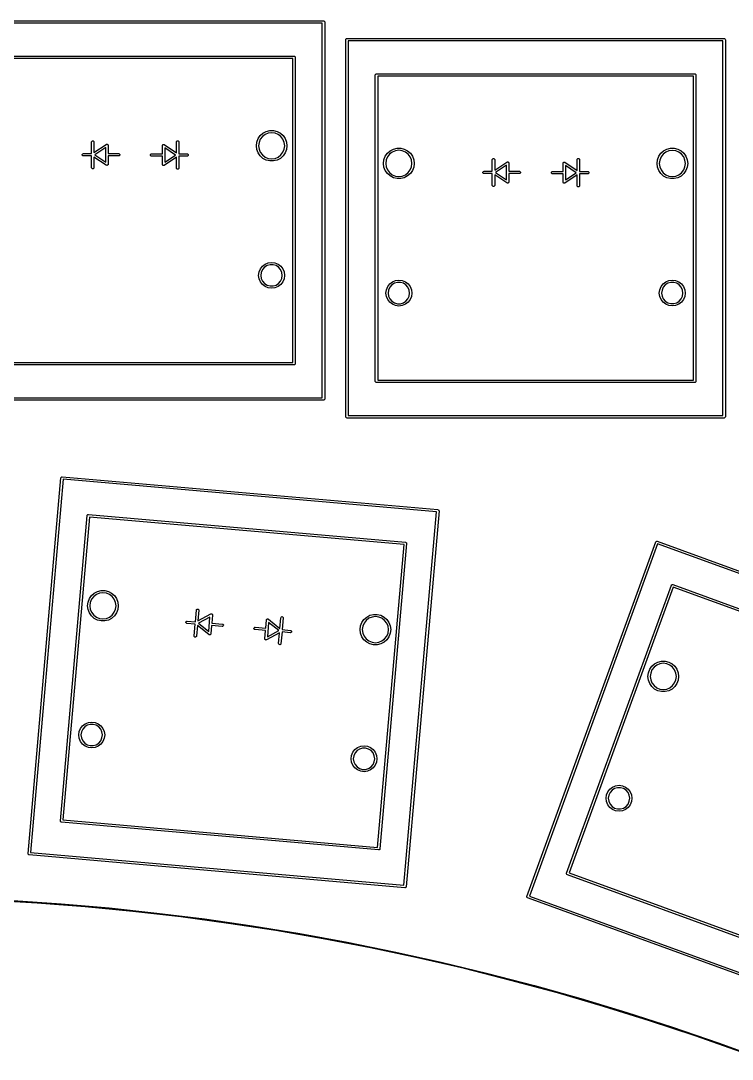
# Model space of a CAD drawing. Extents: x 66 to 221, y -158 to -58.
# Drawn here: x 143.44 to 173.63, y -138.46 to -94.41 of the extents above; entities that cross this region are included whole.
import ezdxf

# ---------------------------------------------------------------- set-up
doc = ezdxf.new("R2010")
doc.units = 0
doc.layers.add('BLACK', color=7, linetype='CONTINUOUS')

msp = doc.modelspace()

# ---------------------------------------------------------------- linework, layer by layer
at = {"layer": 'BLACK', "linetype": 'CONTINUOUS'}
for p, q in [((140.283072, -94.408865), (156.283072, -94.408865)), ((156.233072, -94.510639), (140.335805, -94.510639)), ((156.233072, -110.408865), (156.233072, -94.510639)), ((156.283072, -94.408865), (156.302206, -94.412671)), ((156.302206, -94.412671), (156.303741, -94.414206)), ((156.303741, -94.414206), (156.304939, -94.414445)), ((156.304939, -94.414445), (156.331999, -94.441505)), ((156.331999, -94.441505), (156.335805, -94.460639)), ((156.335805, -94.460639), (156.335805, -110.460639)), ((157.233072, -95.208865), (157.236878, -95.189731)), ((157.233072, -111.208865), (157.233072, -95.208865)), ((157.236878, -95.189731), (157.263938, -95.162671)), ((157.263938, -95.162671), (157.283072, -95.158865)), ((157.283072, -95.158865), (173.283072, -95.158865)), ((157.335805, -95.260639), (157.335805, -111.158865)), ((173.233072, -95.260639), (157.335805, -95.260639)), ((173.233072, -111.158865), (173.233072, -95.260639)), ((173.283072, -95.158865), (173.302206, -95.162671)), ((173.302206, -95.162671), (173.303741, -95.164206)), ((173.303741, -95.164206), (173.304939, -95.164445)), ((173.304939, -95.164445), (173.331999, -95.191505)), ((173.331999, -95.191505), (173.335805, -95.210639)), ((173.335805, -95.210639), (173.335805, -111.210639)), ((141.533072, -95.908865), (155.033072, -95.908865)), ((154.983072, -96.010639), (141.585805, -96.010639)), ((154.983072, -108.908865), (154.983072, -96.010639)), ((155.033072, -95.908865), (155.052206, -95.912671)), ((155.052206, -95.912671), (155.053741, -95.914206)), ((155.053741, -95.914206), (155.054939, -95.914445)), ((155.054939, -95.914445), (155.081999, -95.941505)), ((155.081999, -95.941505), (155.085805, -95.960639)), ((155.085805, -95.960639), (155.085805, -108.960639)), ((158.483072, -96.708865), (158.486878, -96.689731)), ((158.483072, -109.708865), (158.483072, -96.708865)), ((158.486878, -96.689731), (158.513938, -96.662671)), ((158.513938, -96.662671), (158.533072, -96.658865)), ((158.533072, -96.658865), (172.033072, -96.658865)), ((158.585805, -96.760639), (158.585805, -109.658865)), ((171.983072, -96.760639), (158.585805, -96.760639)), ((171.983072, -109.658865), (171.983072, -96.760639)), ((172.033072, -96.658865), (172.052206, -96.662671)), ((172.052206, -96.662671), (172.053741, -96.664206)), ((172.053741, -96.664206), (172.054939, -96.664445)), ((172.054939, -96.664445), (172.081999, -96.691505)), ((172.081999, -96.691505), (172.085805, -96.710639)), ((172.085805, -96.710639), (172.085805, -109.710639)), ((153.716563, -99.175699), (153.855312, -99.102878)), ((153.855312, -99.102878), (154.007456, -99.065378)), ((154.007456, -99.065378), (154.164154, -99.065378)), ((154.164154, -99.065378), (154.316298, -99.102878)), ((154.316298, -99.102878), (154.455047, -99.175699)), ((146.447893, -99.544974), (146.451699, -99.52584)), ((146.447893, -100.044974), (146.447893, -99.544974)), ((146.451699, -99.52584), (146.478759, -99.49878)), ((146.478759, -99.49878), (146.517027, -99.49878)), ((146.517027, -99.49878), (146.544087, -99.52584)), ((146.544087, -99.52584), (146.547893, -99.544974)), ((146.547893, -99.544974), (146.547893, -100.001547)), ((150.04806, -99.554329), (150.051866, -99.535195)), ((150.04806, -100.010902), (150.04806, -99.554329)), ((150.051866, -99.535195), (150.078926, -99.508135)), ((150.078926, -99.508135), (150.117194, -99.508135)), ((150.117194, -99.508135), (150.144254, -99.535195)), ((150.144254, -99.535195), (150.14806, -99.554329)), ((150.14806, -99.554329), (150.14806, -100.054329)), ((153.435805, -99.710639), (153.454693, -99.555084)), ((153.454693, -99.555084), (153.510259, -99.408569)), ((153.510259, -99.408569), (153.599273, -99.279609)), ((153.605381, -99.433266), (153.549962, -99.56706)), ((153.599273, -99.279609), (153.716563, -99.175699)), ((153.69354, -99.318374), (153.605381, -99.433266)), ((153.808432, -99.230215), (153.69354, -99.318374)), ((153.942226, -99.174796), (153.808432, -99.230215)), ((154.085805, -99.155893), (153.942226, -99.174796)), ((154.229384, -99.174796), (154.085805, -99.155893)), ((154.363178, -99.230215), (154.229384, -99.174796)), ((154.47807, -99.318374), (154.363178, -99.230215)), ((154.455047, -99.175699), (154.572337, -99.279609)), ((154.566229, -99.433266), (154.47807, -99.318374)), ((154.621648, -99.56706), (154.566229, -99.433266)), ((154.572337, -99.279609), (154.661351, -99.408569)), ((154.661351, -99.408569), (154.716917, -99.555084)), ((154.716917, -99.555084), (154.735805, -99.710639)), ((146.547893, -100.001547), (147.070158, -99.653372)), ((147.047893, -99.7884), (146.588032, -100.094974)), ((147.047893, -100.401547), (147.047893, -99.7884)), ((147.070158, -99.653372), (147.076987, -99.650551)), ((147.076987, -99.650551), (147.078759, -99.64878)), ((147.078759, -99.64878), (147.081276, -99.64878)), ((147.081276, -99.64878), (147.088189, -99.645925)), ((147.088189, -99.645925), (147.102464, -99.64878)), ((147.102464, -99.64878), (147.117027, -99.64878)), ((147.117027, -99.64878), (147.120667, -99.65242)), ((147.120667, -99.65242), (147.125715, -99.65343)), ((147.125715, -99.65343), (147.13379, -99.665543)), ((147.13379, -99.665543), (147.144087, -99.67584)), ((147.144087, -99.67584), (147.145546, -99.683177)), ((147.145546, -99.683177), (147.146942, -99.685271)), ((147.146942, -99.685271), (147.146451, -99.687725)), ((147.146451, -99.687725), (147.147893, -99.694974)), ((147.147893, -99.694974), (147.147893, -100.044974)), ((149.44806, -99.704329), (149.449501, -99.69708)), ((149.44806, -100.054329), (149.44806, -99.704329)), ((149.449011, -99.694626), (149.450406, -99.692532)), ((149.449501, -99.69708), (149.449011, -99.694626)), ((149.450406, -99.692532), (149.451866, -99.685195)), ((149.451866, -99.685195), (149.462162, -99.674898)), ((149.462162, -99.674898), (149.470238, -99.662785)), ((149.470238, -99.662785), (149.475285, -99.661775)), ((149.475285, -99.661775), (149.478926, -99.658135)), ((149.478926, -99.658135), (149.493488, -99.658135)), ((149.493488, -99.658135), (149.507763, -99.65528)), ((149.507763, -99.65528), (149.514677, -99.658135)), ((149.514677, -99.658135), (149.517194, -99.658135)), ((149.517194, -99.658135), (149.518964, -99.659905)), ((149.518964, -99.659905), (149.525795, -99.662726)), ((149.525795, -99.662726), (150.04806, -100.010902)), ((150.007921, -100.104329), (149.54806, -99.797755)), ((149.54806, -99.797755), (149.54806, -100.410902)), ((153.454693, -99.866194), (153.435805, -99.710639)), ((153.510259, -100.012709), (153.454693, -99.866194)), ((153.549962, -99.56706), (153.531059, -99.710639)), ((153.531059, -99.710639), (153.549962, -99.854218)), ((153.549962, -99.854218), (153.605381, -99.988012)), ((153.605381, -99.988012), (153.69354, -100.102904)), ((154.47807, -100.102904), (154.566229, -99.988012)), ((154.566229, -99.988012), (154.621648, -99.854218)), ((154.640551, -99.710639), (154.621648, -99.56706)), ((154.621648, -99.854218), (154.640551, -99.710639)), ((154.716917, -99.866194), (154.661351, -100.012709)), ((154.735805, -99.710639), (154.716917, -99.866194)), ((158.99654, -100.027835), (159.11383, -99.923925)), ((159.205699, -99.978441), (159.090807, -100.0666)), ((159.11383, -99.923925), (159.252579, -99.851104)), ((159.339493, -99.923022), (159.205699, -99.978441)), ((159.252579, -99.851104), (159.404723, -99.813604)), ((159.483072, -99.904119), (159.339493, -99.923022)), ((159.404723, -99.813604), (159.561421, -99.813604)), ((159.626651, -99.923022), (159.483072, -99.904119)), ((159.561421, -99.813604), (159.713565, -99.851104)), ((159.760445, -99.978441), (159.626651, -99.923022)), ((159.713565, -99.851104), (159.852314, -99.923925)), ((159.875337, -100.0666), (159.760445, -99.978441)), ((159.852314, -99.923925), (159.969604, -100.027835)), ((170.599273, -100.029609), (170.716563, -99.925699)), ((170.808432, -99.980215), (170.69354, -100.068374)), ((170.716563, -99.925699), (170.855312, -99.852878)), ((170.942226, -99.924796), (170.808432, -99.980215)), ((170.855312, -99.852878), (171.007456, -99.815378)), ((171.085805, -99.905893), (170.942226, -99.924796)), ((171.007456, -99.815378), (171.164154, -99.815378)), ((171.229384, -99.924796), (171.085805, -99.905893)), ((171.164154, -99.815378), (171.316298, -99.852878)), ((171.363178, -99.980215), (171.229384, -99.924796)), ((171.316298, -99.852878), (171.455047, -99.925699)), ((171.47807, -100.068374), (171.363178, -99.980215)), ((171.455047, -99.925699), (171.572337, -100.029609)), ((146.051699, -100.07584), (146.078759, -100.04878)), ((146.051699, -100.114108), (146.051699, -100.07584)), ((146.078759, -100.141168), (146.051699, -100.114108)), ((146.078759, -100.04878), (146.097893, -100.044974)), ((146.097893, -100.144974), (146.078759, -100.141168)), ((146.097893, -100.044974), (146.447893, -100.044974)), ((146.447893, -100.144974), (146.097893, -100.144974)), ((146.447893, -100.644974), (146.447893, -100.144974)), ((147.070158, -100.536576), (146.547893, -100.1884)), ((146.547893, -100.1884), (146.547893, -100.644974)), ((146.588032, -100.094974), (147.047893, -100.401547)), ((147.147893, -100.044974), (147.597893, -100.044974)), ((147.597893, -100.144974), (147.147893, -100.144974)), ((147.147893, -100.144974), (147.147893, -100.494974)), ((147.597893, -100.044974), (147.617027, -100.04878)), ((147.617027, -100.141168), (147.597893, -100.144974)), ((147.617027, -100.04878), (147.644087, -100.07584)), ((147.644087, -100.114108), (147.617027, -100.141168)), ((147.644087, -100.07584), (147.644087, -100.114108)), ((148.951866, -100.085195), (148.978926, -100.058135)), ((148.951866, -100.123463), (148.951866, -100.085195)), ((148.978926, -100.150523), (148.951866, -100.123463)), ((148.978926, -100.058135), (148.99806, -100.054329)), ((148.99806, -100.154329), (148.978926, -100.150523)), ((148.99806, -100.054329), (149.44806, -100.054329)), ((149.44806, -100.154329), (148.99806, -100.154329)), ((149.44806, -100.504329), (149.44806, -100.154329)), ((150.04806, -100.197755), (149.525795, -100.545932)), ((149.54806, -100.410902), (150.007921, -100.104329)), ((150.04806, -100.654329), (150.04806, -100.197755)), ((150.14806, -100.054329), (150.49806, -100.054329)), ((150.49806, -100.154329), (150.14806, -100.154329)), ((150.14806, -100.154329), (150.14806, -100.654329)), ((150.49806, -100.054329), (150.517194, -100.058135)), ((150.517194, -100.150523), (150.49806, -100.154329)), ((150.517194, -100.058135), (150.544254, -100.085195)), ((150.544254, -100.123463), (150.517194, -100.150523)), ((150.544254, -100.085195), (150.544254, -100.123463)), ((153.599273, -100.141669), (153.510259, -100.012709)), ((153.716563, -100.245579), (153.599273, -100.141669)), ((153.69354, -100.102904), (153.808432, -100.191063)), ((153.855312, -100.3184), (153.716563, -100.245579)), ((153.808432, -100.191063), (153.942226, -100.246482)), ((154.007456, -100.3559), (153.855312, -100.3184)), ((153.942226, -100.246482), (154.085805, -100.265385)), ((154.164154, -100.3559), (154.007456, -100.3559)), ((154.085805, -100.265385), (154.229384, -100.246482)), ((154.316298, -100.3184), (154.164154, -100.3559)), ((154.229384, -100.246482), (154.363178, -100.191063)), ((154.455047, -100.245579), (154.316298, -100.3184)), ((154.363178, -100.191063), (154.47807, -100.102904)), ((154.572337, -100.141669), (154.455047, -100.245579)), ((154.661351, -100.012709), (154.572337, -100.141669)), ((158.833072, -100.458865), (158.85196, -100.30331)), ((158.85196, -100.30331), (158.907526, -100.156795)), ((158.907526, -100.156795), (158.99654, -100.027835)), ((158.947229, -100.315286), (158.928326, -100.458865)), ((159.002648, -100.181492), (158.947229, -100.315286)), ((159.090807, -100.0666), (159.002648, -100.181492)), ((159.963496, -100.181492), (159.875337, -100.0666)), ((160.018915, -100.315286), (159.963496, -100.181492)), ((159.969604, -100.027835), (160.058618, -100.156795)), ((160.037818, -100.458865), (160.018915, -100.315286)), ((160.058618, -100.156795), (160.114184, -100.30331)), ((160.114184, -100.30331), (160.133072, -100.458865)), ((163.447893, -100.294974), (163.451699, -100.27584)), ((163.447893, -100.794974), (163.447893, -100.294974)), ((163.451699, -100.27584), (163.478759, -100.24878)), ((163.478759, -100.24878), (163.517027, -100.24878)), ((163.517027, -100.24878), (163.544087, -100.27584)), ((163.544087, -100.27584), (163.547893, -100.294974)), ((163.547893, -100.294974), (163.547893, -100.751547)), ((163.547893, -100.751547), (164.070158, -100.403372)), ((164.070158, -100.403372), (164.076987, -100.400551)), ((164.076987, -100.400551), (164.078759, -100.39878)), ((164.078759, -100.39878), (164.081276, -100.39878)), ((164.081276, -100.39878), (164.088189, -100.395925)), ((164.088189, -100.395925), (164.102464, -100.39878)), ((164.102464, -100.39878), (164.117027, -100.39878)), ((164.117027, -100.39878), (164.120667, -100.40242)), ((164.120667, -100.40242), (164.125715, -100.40343)), ((164.125715, -100.40343), (164.13379, -100.415543)), ((164.13379, -100.415543), (164.144087, -100.42584)), ((164.144087, -100.42584), (164.145546, -100.433177)), ((164.145546, -100.433177), (164.146942, -100.435271)), ((164.146942, -100.435271), (164.146451, -100.437725)), ((164.146451, -100.437725), (164.147893, -100.444974)), ((166.450406, -100.442532), (166.451866, -100.435195)), ((166.451866, -100.435195), (166.462162, -100.424898)), ((166.462162, -100.424898), (166.470238, -100.412785)), ((166.470238, -100.412785), (166.475285, -100.411775)), ((166.475285, -100.411775), (166.478926, -100.408135)), ((166.478926, -100.408135), (166.493488, -100.408135)), ((166.493488, -100.408135), (166.507763, -100.40528)), ((166.507763, -100.40528), (166.514677, -100.408135)), ((166.514677, -100.408135), (166.517194, -100.408135)), ((166.517194, -100.408135), (166.518964, -100.409905)), ((166.518964, -100.409905), (166.525795, -100.412726)), ((166.525795, -100.412726), (167.04806, -100.760902)), ((167.04806, -100.304329), (167.051866, -100.285195)), ((167.04806, -100.760902), (167.04806, -100.304329)), ((167.051866, -100.285195), (167.078926, -100.258135)), ((167.078926, -100.258135), (167.117194, -100.258135)), ((167.117194, -100.258135), (167.144254, -100.285195)), ((167.144254, -100.285195), (167.14806, -100.304329)), ((167.14806, -100.304329), (167.14806, -100.804329)), ((170.435805, -100.460639), (170.454693, -100.305084)), ((170.454693, -100.305084), (170.510259, -100.158569)), ((170.510259, -100.158569), (170.599273, -100.029609)), ((170.549962, -100.31706), (170.531059, -100.460639)), ((170.605381, -100.183266), (170.549962, -100.31706)), ((170.69354, -100.068374), (170.605381, -100.183266)), ((171.566229, -100.183266), (171.47807, -100.068374)), ((171.621648, -100.31706), (171.566229, -100.183266)), ((171.572337, -100.029609), (171.661351, -100.158569)), ((171.640551, -100.460639), (171.621648, -100.31706)), ((171.661351, -100.158569), (171.716917, -100.305084)), ((171.716917, -100.305084), (171.735805, -100.460639)), ((146.451699, -100.664108), (146.447893, -100.644974)), ((146.478759, -100.691168), (146.451699, -100.664108)), ((146.517027, -100.691168), (146.478759, -100.691168)), ((146.544087, -100.664108), (146.517027, -100.691168)), ((146.547893, -100.644974), (146.544087, -100.664108)), ((147.076987, -100.539396), (147.070158, -100.536576)), ((147.078759, -100.541168), (147.076987, -100.539396)), ((147.081276, -100.541168), (147.078759, -100.541168)), ((147.088189, -100.544023), (147.081276, -100.541168)), ((147.102464, -100.541168), (147.088189, -100.544023)), ((147.117027, -100.541168), (147.102464, -100.541168)), ((147.120667, -100.537527), (147.117027, -100.541168)), ((147.125715, -100.536518), (147.120667, -100.537527)), ((147.13379, -100.524404), (147.125715, -100.536518)), ((147.144087, -100.514108), (147.13379, -100.524404)), ((147.145546, -100.50677), (147.144087, -100.514108)), ((147.146942, -100.504677), (147.145546, -100.50677)), ((147.147893, -100.494974), (147.146451, -100.502222)), ((147.146451, -100.502222), (147.146942, -100.504677)), ((149.449501, -100.511577), (149.44806, -100.504329)), ((149.449011, -100.514032), (149.449501, -100.511577)), ((149.450406, -100.516125), (149.449011, -100.514032)), ((149.451866, -100.523463), (149.450406, -100.516125)), ((149.462162, -100.533759), (149.451866, -100.523463)), ((149.470238, -100.545873), (149.462162, -100.533759)), ((149.475285, -100.546882), (149.470238, -100.545873)), ((149.478926, -100.550523), (149.475285, -100.546882)), ((149.493488, -100.550523), (149.478926, -100.550523)), ((149.507763, -100.553378), (149.493488, -100.550523)), ((149.514677, -100.550523), (149.507763, -100.553378)), ((149.517194, -100.550523), (149.514677, -100.550523)), ((149.518964, -100.548752), (149.517194, -100.550523)), ((149.525795, -100.545932), (149.518964, -100.548752)), ((150.051866, -100.673463), (150.04806, -100.654329)), ((150.078926, -100.700523), (150.051866, -100.673463)), ((150.117194, -100.700523), (150.078926, -100.700523)), ((150.144254, -100.673463), (150.117194, -100.700523)), ((150.14806, -100.654329), (150.144254, -100.673463)), ((158.85196, -100.61442), (158.833072, -100.458865)), ((158.907526, -100.760935), (158.85196, -100.61442)), ((158.99654, -100.889895), (158.907526, -100.760935)), ((158.928326, -100.458865), (158.947229, -100.602444)), ((158.947229, -100.602444), (159.002648, -100.736238)), ((159.002648, -100.736238), (159.090807, -100.85113)), ((159.090807, -100.85113), (159.205699, -100.939289)), ((159.760445, -100.939289), (159.875337, -100.85113)), ((159.875337, -100.85113), (159.963496, -100.736238)), ((159.963496, -100.736238), (160.018915, -100.602444)), ((160.058618, -100.760935), (159.969604, -100.889895)), ((160.018915, -100.602444), (160.037818, -100.458865)), ((160.114184, -100.61442), (160.058618, -100.760935)), ((160.133072, -100.458865), (160.114184, -100.61442)), ((163.051699, -100.82584), (163.078759, -100.79878)), ((163.051699, -100.864108), (163.051699, -100.82584)), ((163.078759, -100.891168), (163.051699, -100.864108)), ((163.078759, -100.79878), (163.097893, -100.794974)), ((163.097893, -100.794974), (163.447893, -100.794974)), ((164.047893, -100.5384), (163.588032, -100.844974)), ((163.588032, -100.844974), (164.047893, -101.151547)), ((164.047893, -101.151547), (164.047893, -100.5384)), ((164.147893, -100.444974), (164.147893, -100.794974)), ((164.147893, -100.794974), (164.597893, -100.794974)), ((164.597893, -100.794974), (164.617027, -100.79878)), ((164.617027, -100.79878), (164.644087, -100.82584)), ((164.644087, -100.864108), (164.617027, -100.891168)), ((164.644087, -100.82584), (164.644087, -100.864108)), ((165.951866, -100.835195), (165.978926, -100.808135)), ((165.951866, -100.873463), (165.951866, -100.835195)), ((165.978926, -100.900523), (165.951866, -100.873463)), ((165.978926, -100.808135), (165.99806, -100.804329)), ((165.99806, -100.804329), (166.44806, -100.804329)), ((166.44806, -100.454329), (166.449501, -100.44708)), ((166.44806, -100.804329), (166.44806, -100.454329)), ((166.449011, -100.444626), (166.450406, -100.442532)), ((166.449501, -100.44708), (166.449011, -100.444626)), ((167.007921, -100.854329), (166.54806, -100.547755)), ((166.54806, -100.547755), (166.54806, -101.160902)), ((166.54806, -101.160902), (167.007921, -100.854329)), ((167.14806, -100.804329), (167.49806, -100.804329)), ((167.49806, -100.804329), (167.517194, -100.808135)), ((167.517194, -100.808135), (167.544254, -100.835195)), ((167.544254, -100.873463), (167.517194, -100.900523)), ((167.544254, -100.835195), (167.544254, -100.873463)), ((170.454693, -100.616194), (170.435805, -100.460639)), ((170.510259, -100.762709), (170.454693, -100.616194)), ((170.599273, -100.891669), (170.510259, -100.762709)), ((170.531059, -100.460639), (170.549962, -100.604218)), ((170.549962, -100.604218), (170.605381, -100.738012)), ((170.605381, -100.738012), (170.69354, -100.852904)), ((170.69354, -100.852904), (170.808432, -100.941063)), ((171.363178, -100.941063), (171.47807, -100.852904)), ((171.47807, -100.852904), (171.566229, -100.738012)), ((171.566229, -100.738012), (171.621648, -100.604218)), ((171.661351, -100.762709), (171.572337, -100.891669)), ((171.621648, -100.604218), (171.640551, -100.460639)), ((171.716917, -100.616194), (171.661351, -100.762709)), ((171.735805, -100.460639), (171.716917, -100.616194)), ((159.11383, -100.993805), (158.99654, -100.889895)), ((159.252579, -101.066626), (159.11383, -100.993805)), ((159.205699, -100.939289), (159.339493, -100.994708)), ((159.404723, -101.104126), (159.252579, -101.066626)), ((159.339493, -100.994708), (159.483072, -101.013611)), ((159.561421, -101.104126), (159.404723, -101.104126)), ((159.483072, -101.013611), (159.626651, -100.994708)), ((159.713565, -101.066626), (159.561421, -101.104126)), ((159.626651, -100.994708), (159.760445, -100.939289)), ((159.852314, -100.993805), (159.713565, -101.066626)), ((159.969604, -100.889895), (159.852314, -100.993805)), ((163.097893, -100.894974), (163.078759, -100.891168)), ((163.447893, -100.894974), (163.097893, -100.894974)), ((163.447893, -101.394974), (163.447893, -100.894974)), ((164.070158, -101.286576), (163.547893, -100.9384)), ((163.547893, -100.9384), (163.547893, -101.394974)), ((164.076987, -101.289396), (164.070158, -101.286576)), ((164.078759, -101.291168), (164.076987, -101.289396)), ((164.081276, -101.291168), (164.078759, -101.291168)), ((164.088189, -101.294023), (164.081276, -101.291168)), ((164.102464, -101.291168), (164.088189, -101.294023)), ((164.117027, -101.291168), (164.102464, -101.291168)), ((164.120667, -101.287527), (164.117027, -101.291168)), ((164.125715, -101.286518), (164.120667, -101.287527)), ((164.13379, -101.274404), (164.125715, -101.286518)), ((164.144087, -101.264108), (164.13379, -101.274404)), ((164.145546, -101.25677), (164.144087, -101.264108)), ((164.146942, -101.254677), (164.145546, -101.25677)), ((164.147893, -101.244974), (164.146451, -101.252222)), ((164.146451, -101.252222), (164.146942, -101.254677)), ((164.597893, -100.894974), (164.147893, -100.894974)), ((164.147893, -100.894974), (164.147893, -101.244974)), ((164.617027, -100.891168), (164.597893, -100.894974)), ((165.99806, -100.904329), (165.978926, -100.900523)), ((166.44806, -100.904329), (165.99806, -100.904329)), ((166.44806, -101.254329), (166.44806, -100.904329)), ((166.449501, -101.261577), (166.44806, -101.254329)), ((166.449011, -101.264032), (166.449501, -101.261577)), ((166.450406, -101.266125), (166.449011, -101.264032)), ((166.451866, -101.273463), (166.450406, -101.266125)), ((166.462162, -101.283759), (166.451866, -101.273463)), ((166.470238, -101.295873), (166.462162, -101.283759)), ((166.475285, -101.296882), (166.470238, -101.295873)), ((166.478926, -101.300523), (166.475285, -101.296882)), ((166.493488, -101.300523), (166.478926, -101.300523)), ((166.507763, -101.303378), (166.493488, -101.300523)), ((166.514677, -101.300523), (166.507763, -101.303378)), ((166.517194, -101.300523), (166.514677, -101.300523)), ((166.518964, -101.298752), (166.517194, -101.300523)), ((166.525795, -101.295932), (166.518964, -101.298752)), ((167.04806, -100.947755), (166.525795, -101.295932)), ((167.04806, -101.404329), (167.04806, -100.947755)), ((167.49806, -100.904329), (167.14806, -100.904329)), ((167.14806, -100.904329), (167.14806, -101.404329)), ((167.517194, -100.900523), (167.49806, -100.904329)), ((170.716563, -100.995579), (170.599273, -100.891669)), ((170.855312, -101.0684), (170.716563, -100.995579)), ((170.808432, -100.941063), (170.942226, -100.996482)), ((171.007456, -101.1059), (170.855312, -101.0684)), ((170.942226, -100.996482), (171.085805, -101.015385)), ((171.164154, -101.1059), (171.007456, -101.1059)), ((171.085805, -101.015385), (171.229384, -100.996482)), ((171.316298, -101.0684), (171.164154, -101.1059)), ((171.229384, -100.996482), (171.363178, -100.941063)), ((171.455047, -100.995579), (171.316298, -101.0684)), ((171.572337, -100.891669), (171.455047, -100.995579)), ((163.451699, -101.414108), (163.447893, -101.394974)), ((163.478759, -101.441168), (163.451699, -101.414108)), ((163.517027, -101.441168), (163.478759, -101.441168)), ((163.544087, -101.414108), (163.517027, -101.441168)), ((163.547893, -101.394974), (163.544087, -101.414108)), ((167.051866, -101.423463), (167.04806, -101.404329)), ((167.078926, -101.450523), (167.051866, -101.423463)), ((167.117194, -101.450523), (167.078926, -101.450523)), ((167.144254, -101.423463), (167.117194, -101.450523)), ((167.14806, -101.404329), (167.144254, -101.423463)), ((153.606758, -104.933865), (153.694163, -104.819956)), ((153.694163, -104.819956), (153.808072, -104.732551)), ((153.894213, -104.795322), (153.785355, -104.865281)), ((153.808072, -104.732551), (153.940722, -104.677606)), ((154.018372, -104.758865), (153.894213, -104.795322)), ((153.940722, -104.677606), (154.083072, -104.658865)), ((154.147772, -104.758865), (154.018372, -104.758865)), ((154.083072, -104.658865), (154.225422, -104.677606)), ((154.271931, -104.795322), (154.147772, -104.758865)), ((154.225422, -104.677606), (154.358072, -104.732551)), ((154.380789, -104.865281), (154.271931, -104.795322)), ((154.358072, -104.732551), (154.471981, -104.819956)), ((154.471981, -104.819956), (154.559386, -104.933865)), ((153.533072, -105.208865), (153.551813, -105.066515)), ((153.551813, -105.351215), (153.533072, -105.208865)), ((153.551813, -105.066515), (153.606758, -104.933865)), ((153.646861, -105.080782), (153.628445, -105.208865)), ((153.628445, -105.208865), (153.646861, -105.336948)), ((153.700615, -104.963075), (153.646861, -105.080782)), ((153.785355, -104.865281), (153.700615, -104.963075)), ((154.465529, -104.963075), (154.380789, -104.865281)), ((154.519283, -105.080782), (154.465529, -104.963075)), ((154.537699, -105.208865), (154.519283, -105.080782)), ((154.519283, -105.336948), (154.537699, -105.208865)), ((154.559386, -104.933865), (154.614331, -105.066515)), ((154.614331, -105.066515), (154.633072, -105.208865)), ((154.633072, -105.208865), (154.614331, -105.351215)), ((153.606758, -105.483865), (153.551813, -105.351215)), ((153.694163, -105.597774), (153.606758, -105.483865)), ((153.646861, -105.336948), (153.700615, -105.454655)), ((153.808072, -105.685179), (153.694163, -105.597774)), ((153.700615, -105.454655), (153.785355, -105.552449)), ((153.785355, -105.552449), (153.894213, -105.622408)), ((153.940722, -105.740124), (153.808072, -105.685179)), ((153.894213, -105.622408), (154.018372, -105.658865)), ((154.018372, -105.658865), (154.147772, -105.658865)), ((154.147772, -105.658865), (154.271931, -105.622408)), ((154.358072, -105.685179), (154.225422, -105.740124)), ((154.271931, -105.622408), (154.380789, -105.552449)), ((154.471981, -105.597774), (154.358072, -105.685179)), ((154.380789, -105.552449), (154.465529, -105.454655)), ((154.465529, -105.454655), (154.519283, -105.336948)), ((154.559386, -105.483865), (154.471981, -105.597774)), ((154.614331, -105.351215), (154.559386, -105.483865)), ((158.954546, -105.818289), (159.009491, -105.685639)), ((159.009491, -105.685639), (159.096896, -105.57173)), ((159.103348, -105.714849), (159.049594, -105.832556)), ((159.096896, -105.57173), (159.210805, -105.484325)), ((159.188088, -105.617055), (159.103348, -105.714849)), ((159.296946, -105.547096), (159.188088, -105.617055)), ((159.210805, -105.484325), (159.343455, -105.42938)), ((159.421105, -105.510639), (159.296946, -105.547096)), ((159.343455, -105.42938), (159.485805, -105.410639)), ((159.550505, -105.510639), (159.421105, -105.510639)), ((159.485805, -105.410639), (159.628155, -105.42938)), ((159.674664, -105.547096), (159.550505, -105.510639)), ((159.628155, -105.42938), (159.760805, -105.484325)), ((159.783522, -105.617055), (159.674664, -105.547096)), ((159.760805, -105.484325), (159.874714, -105.57173)), ((159.868262, -105.714849), (159.783522, -105.617055)), ((159.922016, -105.832556), (159.868262, -105.714849)), ((159.874714, -105.57173), (159.962119, -105.685639)), ((159.962119, -105.685639), (160.017064, -105.818289)), ((170.551813, -105.816515), (170.606758, -105.683865)), ((170.606758, -105.683865), (170.694163, -105.569956)), ((170.700615, -105.713075), (170.646861, -105.830782)), ((170.694163, -105.569956), (170.808072, -105.482551)), ((170.785355, -105.615281), (170.700615, -105.713075)), ((170.894213, -105.545322), (170.785355, -105.615281)), ((170.808072, -105.482551), (170.940722, -105.427606)), ((171.018372, -105.508865), (170.894213, -105.545322)), ((170.940722, -105.427606), (171.083072, -105.408865)), ((171.147772, -105.508865), (171.018372, -105.508865)), ((171.083072, -105.408865), (171.225422, -105.427606)), ((171.271931, -105.545322), (171.147772, -105.508865)), ((171.225422, -105.427606), (171.358072, -105.482551)), ((171.380789, -105.615281), (171.271931, -105.545322)), ((171.358072, -105.482551), (171.471981, -105.569956)), ((171.465529, -105.713075), (171.380789, -105.615281)), ((171.519283, -105.830782), (171.465529, -105.713075)), ((171.471981, -105.569956), (171.559386, -105.683865)), ((171.559386, -105.683865), (171.614331, -105.816515)), ((154.083072, -105.758865), (153.940722, -105.740124)), ((154.225422, -105.740124), (154.083072, -105.758865)), ((158.935805, -105.960639), (158.954546, -105.818289)), ((158.954546, -106.102989), (158.935805, -105.960639)), ((159.009491, -106.235639), (158.954546, -106.102989)), ((159.049594, -105.832556), (159.031178, -105.960639)), ((159.031178, -105.960639), (159.049594, -106.088722)), ((159.049594, -106.088722), (159.103348, -106.206429)), ((159.868262, -106.206429), (159.922016, -106.088722)), ((159.940432, -105.960639), (159.922016, -105.832556)), ((159.922016, -106.088722), (159.940432, -105.960639)), ((160.017064, -106.102989), (159.962119, -106.235639)), ((160.017064, -105.818289), (160.035805, -105.960639)), ((160.035805, -105.960639), (160.017064, -106.102989)), ((170.533072, -105.958865), (170.551813, -105.816515)), ((170.551813, -106.101215), (170.533072, -105.958865)), ((170.606758, -106.233865), (170.551813, -106.101215)), ((170.646861, -105.830782), (170.628445, -105.958865)), ((170.628445, -105.958865), (170.646861, -106.086948)), ((170.646861, -106.086948), (170.700615, -106.204655)), ((171.465529, -106.204655), (171.519283, -106.086948)), ((171.537699, -105.958865), (171.519283, -105.830782)), ((171.519283, -106.086948), (171.537699, -105.958865)), ((171.614331, -106.101215), (171.559386, -106.233865)), ((171.614331, -105.816515), (171.633072, -105.958865)), ((171.633072, -105.958865), (171.614331, -106.101215)), ((159.096896, -106.349548), (159.009491, -106.235639)), ((159.210805, -106.436953), (159.096896, -106.349548)), ((159.103348, -106.206429), (159.188088, -106.304223)), ((159.188088, -106.304223), (159.296946, -106.374182)), ((159.343455, -106.491898), (159.210805, -106.436953)), ((159.296946, -106.374182), (159.421105, -106.410639)), ((159.485805, -106.510639), (159.343455, -106.491898)), ((159.421105, -106.410639), (159.550505, -106.410639)), ((159.628155, -106.491898), (159.485805, -106.510639)), ((159.550505, -106.410639), (159.674664, -106.374182)), ((159.760805, -106.436953), (159.628155, -106.491898)), ((159.674664, -106.374182), (159.783522, -106.304223)), ((159.874714, -106.349548), (159.760805, -106.436953)), ((159.783522, -106.304223), (159.868262, -106.206429)), ((159.962119, -106.235639), (159.874714, -106.349548)), ((170.694163, -106.347774), (170.606758, -106.233865)), ((170.808072, -106.435179), (170.694163, -106.347774)), ((170.700615, -106.204655), (170.785355, -106.302449)), ((170.785355, -106.302449), (170.894213, -106.372408)), ((170.940722, -106.490124), (170.808072, -106.435179)), ((170.894213, -106.372408), (171.018372, -106.408865)), ((171.083072, -106.508865), (170.940722, -106.490124)), ((171.018372, -106.408865), (171.147772, -106.408865)), ((171.225422, -106.490124), (171.083072, -106.508865)), ((171.147772, -106.408865), (171.271931, -106.372408)), ((171.358072, -106.435179), (171.225422, -106.490124)), ((171.271931, -106.372408), (171.380789, -106.302449)), ((171.471981, -106.347774), (171.358072, -106.435179)), ((171.380789, -106.302449), (171.465529, -106.204655)), ((171.559386, -106.233865), (171.471981, -106.347774)), ((155.035805, -109.010639), (141.535805, -109.010639)), ((141.585805, -108.908865), (154.983072, -108.908865)), ((155.054939, -109.006833), (155.035805, -109.010639)), ((155.081999, -108.979773), (155.054939, -109.006833)), ((155.085805, -108.960639), (155.081999, -108.979773)), ((158.585805, -109.658865), (171.983072, -109.658865)), ((158.486878, -109.727999), (158.483072, -109.708865)), ((158.513938, -109.755059), (158.486878, -109.727999)), ((158.515135, -109.755297), (158.513938, -109.755059)), ((158.516671, -109.756833), (158.515135, -109.755297)), ((158.535805, -109.760639), (158.516671, -109.756833)), ((172.035805, -109.760639), (158.535805, -109.760639)), ((172.054939, -109.756833), (172.035805, -109.760639)), ((172.081999, -109.729773), (172.054939, -109.756833)), ((172.085805, -109.710639), (172.081999, -109.729773)), ((156.285805, -110.510639), (140.285805, -110.510639)), ((140.335805, -110.408865), (156.233072, -110.408865)), ((156.304939, -110.506833), (156.285805, -110.510639)), ((156.331999, -110.479773), (156.304939, -110.506833)), ((156.335805, -110.460639), (156.331999, -110.479773)), ((157.236878, -111.227999), (157.233072, -111.208865)), ((157.263938, -111.255059), (157.236878, -111.227999)), ((157.265135, -111.255297), (157.263938, -111.255059)), ((157.266671, -111.256833), (157.265135, -111.255297)), ((157.285805, -111.260639), (157.266671, -111.256833)), ((173.285805, -111.260639), (157.285805, -111.260639)), ((157.335805, -111.158865), (173.233072, -111.158865)), ((173.304939, -111.256833), (173.285805, -111.260639)), ((173.331999, -111.229773), (173.304939, -111.256833)), ((173.335805, -111.210639), (173.331999, -111.229773)), ((143.750001, -129.738618), (145.144494, -113.799503)), ((145.242325, -113.860033), (143.856702, -129.697762)), ((145.144494, -113.799503), (145.149953, -113.780774)), ((145.149953, -113.780774), (145.179269, -113.756175)), ((145.179269, -113.756175), (145.198662, -113.754051)), ((145.198662, -113.754051), (161.137778, -115.148542)), ((161.079097, -115.245572), (145.242325, -113.860033)), ((145.125979, -128.35327), (146.259003, -115.402739)), ((146.259003, -115.402739), (146.264462, -115.38401)), ((146.264462, -115.38401), (146.293778, -115.359411)), ((146.293778, -115.359411), (146.313171, -115.357287)), ((146.313171, -115.357287), (159.761801, -116.53389)), ((159.693474, -131.0833), (161.079097, -115.245572)), ((161.185798, -115.204717), (159.791305, -131.143832)), ((161.137778, -115.148542), (161.156508, -115.154001)), ((161.156508, -115.154001), (161.157906, -115.155667)), ((161.157906, -115.155667), (161.159075, -115.156008)), ((161.159075, -115.156008), (161.183674, -115.185324)), ((161.183674, -115.185324), (161.185798, -115.204717)), ((146.356835, -115.463271), (145.23268, -128.312414)), ((159.70312, -116.63092), (146.356835, -115.463271)), ((158.578965, -129.480063), (159.70312, -116.63092)), ((159.80982, -116.590064), (158.676795, -129.540594)), ((159.761801, -116.53389), (159.780531, -116.539349)), ((159.780531, -116.539349), (159.781928, -116.541014)), ((159.781928, -116.541014), (159.783098, -116.541355)), ((159.783098, -116.541355), (159.80094, -116.562619)), ((159.80094, -116.562619), (159.807696, -116.570671)), ((159.807696, -116.570671), (159.80982, -116.590064)), ((164.911503, -131.553983), (170.383826, -116.518901)), ((170.462655, -116.60269), (165.025142, -131.542135)), ((170.383826, -116.518901), (170.393947, -116.502223)), ((170.393947, -116.502223), (170.42863, -116.48605)), ((170.42863, -116.48605), (170.447912, -116.489017)), ((170.447912, -116.489017), (185.482995, -121.961339)), ((185.4012, -122.039875), (170.462655, -116.60269)), ((166.599149, -130.571969), (171.045411, -118.355965)), ((171.124241, -118.439754), (166.712788, -130.560121)), ((171.045411, -118.355965), (171.055532, -118.339287)), ((171.055532, -118.339287), (171.090215, -118.323114)), ((171.090215, -118.323114), (171.109497, -118.326081)), ((171.109497, -118.326081), (183.795348, -122.943354)), ((183.713554, -123.021889), (171.124241, -118.439754)), ((146.297253, -119.070071), (146.352819, -118.923556)), ((146.352819, -118.923556), (146.441833, -118.794596)), ((146.441833, -118.794596), (146.559123, -118.690686)), ((146.5361, -118.833361), (146.447941, -118.948253)), ((146.650992, -118.745202), (146.5361, -118.833361)), ((146.559123, -118.690686), (146.697872, -118.617865)), ((146.784786, -118.689783), (146.650992, -118.745202)), ((146.697872, -118.617865), (146.850016, -118.580365)), ((146.928365, -118.67088), (146.784786, -118.689783)), ((146.850016, -118.580365), (147.006714, -118.580365)), ((147.071944, -118.689783), (146.928365, -118.67088)), ((147.006714, -118.580365), (147.158858, -118.617865)), ((147.205738, -118.745202), (147.071944, -118.689783)), ((147.158858, -118.617865), (147.297607, -118.690686)), ((147.32063, -118.833361), (147.205738, -118.745202)), ((147.297607, -118.690686), (147.414897, -118.794596)), ((147.408789, -118.948253), (147.32063, -118.833361)), ((147.414897, -118.794596), (147.503911, -118.923556)), ((147.503911, -118.923556), (147.559477, -119.070071)), ((146.278365, -119.225626), (146.297253, -119.070071)), ((146.297253, -119.381181), (146.278365, -119.225626)), ((146.352819, -119.527696), (146.297253, -119.381181)), ((146.392522, -119.082047), (146.373619, -119.225626)), ((146.373619, -119.225626), (146.392522, -119.369205)), ((146.447941, -118.948253), (146.392522, -119.082047)), ((146.392522, -119.369205), (146.447941, -119.502999)), ((147.464208, -119.082047), (147.408789, -118.948253)), ((147.408789, -119.502999), (147.464208, -119.369205)), ((147.483111, -119.225626), (147.464208, -119.082047)), ((147.464208, -119.369205), (147.483111, -119.225626)), ((147.559477, -119.381181), (147.503911, -119.527696)), ((147.559477, -119.070071), (147.578365, -119.225626)), ((147.578365, -119.225626), (147.559477, -119.381181)), ((150.89784, -119.389186), (150.927156, -119.364587)), ((150.927156, -119.364587), (150.965278, -119.367922)), ((150.965278, -119.367922), (150.989877, -119.397238)), ((146.441833, -119.656656), (146.352819, -119.527696)), ((146.559123, -119.760566), (146.441833, -119.656656)), ((146.447941, -119.502999), (146.5361, -119.617891)), ((146.5361, -119.617891), (146.650992, -119.70605)), ((146.697872, -119.833387), (146.559123, -119.760566)), ((146.650992, -119.70605), (146.784786, -119.761469)), ((146.784786, -119.761469), (146.928365, -119.780372)), ((146.928365, -119.780372), (147.071944, -119.761469)), ((147.071944, -119.761469), (147.205738, -119.70605)), ((147.297607, -119.760566), (147.158858, -119.833387)), ((147.205738, -119.70605), (147.32063, -119.617891)), ((147.414897, -119.656656), (147.297607, -119.760566)), ((147.32063, -119.617891), (147.408789, -119.502999)), ((147.503911, -119.527696), (147.414897, -119.656656)), ((150.848803, -119.906012), (150.892381, -119.407915)), ((150.892381, -119.407915), (150.89784, -119.389186)), ((150.992001, -119.416631), (150.952208, -119.871467)), ((150.952208, -119.871467), (151.502832, -119.570134)), ((151.468883, -119.702707), (150.984051, -119.968036)), ((150.989877, -119.397238), (150.992001, -119.416631)), ((151.415444, -120.313523), (151.468883, -119.702707)), ((151.502832, -119.570134), (151.509882, -119.567919)), ((151.509882, -119.567919), (151.511801, -119.566309)), ((151.511801, -119.566309), (151.514309, -119.566528)), ((151.514309, -119.566528), (151.521444, -119.564287)), ((151.521444, -119.564287), (151.535417, -119.568375)), ((151.535417, -119.568375), (151.549923, -119.569645)), ((151.576646, -119.618353), (151.546141, -119.967021)), ((151.549923, -119.569645), (151.553231, -119.573588)), ((151.553231, -119.573588), (151.558173, -119.575034)), ((151.558173, -119.575034), (151.565162, -119.587806)), ((151.565162, -119.587806), (151.574522, -119.59896)), ((151.574522, -119.59896), (151.575336, -119.606397)), ((151.575336, -119.606397), (151.576544, -119.608604)), ((151.576544, -119.608604), (151.575841, -119.611005)), ((151.575841, -119.611005), (151.576646, -119.618353)), ((153.867244, -119.828145), (153.869312, -119.821049)), ((153.869037, -119.818562), (153.870609, -119.816598)), ((153.869312, -119.821049), (153.869037, -119.818562)), ((153.870609, -119.816598), (153.872703, -119.809416)), ((153.872703, -119.809416), (153.883858, -119.800055)), ((153.883858, -119.800055), (153.892959, -119.788692)), ((153.892959, -119.788692), (153.898075, -119.788126)), ((153.898075, -119.788126), (153.902019, -119.784817)), ((153.902019, -119.784817), (153.916523, -119.786086)), ((153.916523, -119.786086), (153.930995, -119.784486)), ((153.930995, -119.784486), (153.937634, -119.787933)), ((153.937634, -119.787933), (153.940141, -119.788153)), ((153.940141, -119.788153), (153.941749, -119.79007)), ((153.941749, -119.79007), (153.948309, -119.793476)), ((153.948309, -119.793476), (154.438241, -120.185846)), ((154.438241, -120.185846), (154.478034, -119.731011)), ((154.478034, -119.731011), (154.483493, -119.712282)), ((154.483493, -119.712282), (154.512809, -119.687683)), ((154.512809, -119.687683), (154.550931, -119.691018)), ((154.577654, -119.739727), (154.534076, -120.237822)), ((154.550931, -119.691018), (154.57553, -119.720334)), ((154.57553, -119.720334), (154.577654, -119.739727)), ((157.911246, -119.936567), (158.000261, -119.807608)), ((158.000261, -119.807608), (158.11755, -119.703698)), ((158.20942, -119.758214), (158.094528, -119.846373)), ((158.11755, -119.703698), (158.256299, -119.630877)), ((158.343213, -119.702794), (158.20942, -119.758214)), ((158.256299, -119.630877), (158.408443, -119.593377)), ((158.486792, -119.683892), (158.343213, -119.702794)), ((158.408443, -119.593377), (158.565141, -119.593377)), ((158.630371, -119.702794), (158.486792, -119.683892)), ((158.565141, -119.593377), (158.717285, -119.630877)), ((158.764165, -119.758214), (158.630371, -119.702794)), ((158.717285, -119.630877), (158.856034, -119.703698)), ((158.879056, -119.846373), (158.764165, -119.758214)), ((158.856034, -119.703698), (158.973323, -119.807608)), ((158.973323, -119.807608), (159.062338, -119.936567)), ((146.850016, -119.870887), (146.697872, -119.833387)), ((147.006714, -119.870887), (146.850016, -119.870887)), ((147.158858, -119.833387), (147.006714, -119.870887)), ((150.448093, -119.940353), (150.451428, -119.902231)), ((150.472692, -119.969669), (150.448093, -119.940353)), ((150.451428, -119.902231), (150.480744, -119.877632)), ((150.491421, -119.975128), (150.472692, -119.969669)), ((150.480744, -119.877632), (150.500137, -119.875508)), ((150.840088, -120.005632), (150.491421, -119.975128)), ((150.500137, -119.875508), (150.848803, -119.906012)), ((150.796511, -120.50373), (150.840088, -120.005632)), ((150.935923, -120.057608), (150.896131, -120.512446)), ((151.425857, -120.449978), (150.935923, -120.057608)), ((150.984051, -119.968036), (151.415444, -120.313523)), ((151.537426, -120.066641), (151.506922, -120.415309)), ((151.985714, -120.105861), (151.537426, -120.066641)), ((151.546141, -119.967021), (151.994429, -120.006241)), ((152.005107, -120.103737), (151.985714, -120.105861)), ((151.994429, -120.006241), (152.013159, -120.0117)), ((152.034422, -120.079138), (152.005107, -120.103737)), ((152.013159, -120.0117), (152.037757, -120.041016)), ((152.037757, -120.041016), (152.034422, -120.079138)), ((153.336408, -120.202438), (153.339743, -120.164316)), ((153.361007, -120.231754), (153.336408, -120.202438)), ((153.339743, -120.164316), (153.369059, -120.139717)), ((153.379736, -120.237213), (153.361007, -120.231754)), ((153.369059, -120.139717), (153.388452, -120.137593)), ((153.828024, -120.276433), (153.379736, -120.237213)), ((153.388452, -120.137593), (153.836739, -120.176813)), ((153.836739, -120.176813), (153.867244, -119.828145)), ((153.958721, -119.929931), (153.905282, -120.540747)), ((154.390113, -120.275418), (153.958721, -119.929931)), ((154.534076, -120.237822), (154.882745, -120.268327)), ((157.836793, -120.238637), (157.855681, -120.083082)), ((157.855681, -120.394192), (157.836793, -120.238637)), ((157.855681, -120.083082), (157.911246, -119.936567)), ((157.950949, -120.095058), (157.932047, -120.238637)), ((157.932047, -120.238637), (157.950949, -120.382216)), ((158.006369, -119.961265), (157.950949, -120.095058)), ((158.094528, -119.846373), (158.006369, -119.961265)), ((158.967215, -119.961265), (158.879056, -119.846373)), ((159.022635, -120.095058), (158.967215, -119.961265)), ((159.041537, -120.238637), (159.022635, -120.095058)), ((159.022635, -120.382216), (159.041537, -120.238637)), ((159.062338, -119.936567), (159.117903, -120.083082)), ((159.117903, -120.083082), (159.136791, -120.238637)), ((159.136791, -120.238637), (159.117903, -120.394192)), ((150.798635, -120.523123), (150.796511, -120.50373)), ((150.823234, -120.552439), (150.798635, -120.523123)), ((150.861356, -120.555774), (150.823234, -120.552439)), ((150.890672, -120.531175), (150.861356, -120.555774)), ((150.896131, -120.512446), (150.890672, -120.531175)), ((151.432414, -120.453383), (151.425857, -120.449978)), ((151.434025, -120.455302), (151.432414, -120.453383)), ((151.436533, -120.455521), (151.434025, -120.455302)), ((151.443171, -120.458968), (151.436533, -120.455521)), ((151.45764, -120.457367), (151.443171, -120.458968)), ((151.472147, -120.458637), (151.45764, -120.457367)), ((151.47609, -120.455327), (151.472147, -120.458637)), ((151.481207, -120.454762), (151.47609, -120.455327)), ((151.490307, -120.443398), (151.481207, -120.454762)), ((151.501463, -120.434038), (151.490307, -120.443398)), ((151.503556, -120.426855), (151.501463, -120.434038)), ((151.505129, -120.424892), (151.503556, -120.426855)), ((151.506922, -120.415309), (151.504853, -120.422404)), ((151.504853, -120.422404), (151.505129, -120.424892)), ((153.79752, -120.625102), (153.828024, -120.276433)), ((153.798324, -120.63245), (153.79752, -120.625102)), ((153.797622, -120.634852), (153.798324, -120.63245)), ((153.798829, -120.637058), (153.797622, -120.634852)), ((153.799644, -120.644495), (153.798829, -120.637058)), ((153.809003, -120.655649), (153.799644, -120.644495)), ((153.815993, -120.668421), (153.809003, -120.655649)), ((153.820933, -120.669866), (153.815993, -120.668421)), ((153.824243, -120.673811), (153.820933, -120.669866)), ((153.838751, -120.67508), (153.824243, -120.673811)), ((153.852722, -120.679168), (153.838751, -120.67508)), ((153.859856, -120.676926), (153.852722, -120.679168)), ((153.862365, -120.677146), (153.859856, -120.676926)), ((153.864283, -120.675535), (153.862365, -120.677146)), ((153.871334, -120.673321), (153.864283, -120.675535)), ((154.421956, -120.371988), (153.871334, -120.673321)), ((153.905282, -120.540747), (154.390113, -120.275418)), ((154.382163, -120.826824), (154.421956, -120.371988)), ((154.525361, -120.337442), (154.481783, -120.83554)), ((154.874029, -120.367947), (154.525361, -120.337442)), ((154.893422, -120.365823), (154.874029, -120.367947)), ((154.882745, -120.268327), (154.901474, -120.273786)), ((154.922738, -120.341224), (154.893422, -120.365823)), ((154.901474, -120.273786), (154.926073, -120.303102)), ((154.926073, -120.303102), (154.922738, -120.341224)), ((157.911246, -120.540707), (157.855681, -120.394192)), ((158.000261, -120.669666), (157.911246, -120.540707)), ((157.950949, -120.382216), (158.006369, -120.51601)), ((158.11755, -120.773576), (158.000261, -120.669666)), ((158.006369, -120.51601), (158.094528, -120.630901)), ((158.094528, -120.630901), (158.209419, -120.71906)), ((158.764165, -120.71906), (158.879056, -120.630901)), ((158.973323, -120.669666), (158.856034, -120.773576)), ((158.879056, -120.630901), (158.967215, -120.51601)), ((158.967215, -120.51601), (159.022635, -120.382216)), ((159.062338, -120.540707), (158.973323, -120.669666)), ((159.117903, -120.394192), (159.062338, -120.540707)), ((154.384287, -120.846217), (154.382163, -120.826824)), ((154.408886, -120.875533), (154.384287, -120.846217)), ((154.447008, -120.878868), (154.408886, -120.875533)), ((154.476324, -120.854269), (154.447008, -120.878868)), ((154.481783, -120.83554), (154.476324, -120.854269)), ((158.256299, -120.846397), (158.11755, -120.773576)), ((158.209419, -120.71906), (158.343213, -120.77448)), ((158.408443, -120.883897), (158.256299, -120.846397)), ((158.343213, -120.77448), (158.486792, -120.793382)), ((158.565141, -120.883897), (158.408443, -120.883897)), ((158.486792, -120.793382), (158.630371, -120.77448)), ((158.717285, -120.846397), (158.565141, -120.883897)), ((158.630371, -120.77448), (158.764165, -120.71906)), ((158.856034, -120.773576), (158.717285, -120.846397)), ((170.472036, -121.614072), (170.62418, -121.576572)), ((170.62418, -121.576572), (170.780878, -121.576572)), ((170.780878, -121.576572), (170.933022, -121.614072)), ((170.071417, -122.066278), (170.126983, -121.919763)), ((170.126983, -121.919763), (170.215997, -121.790803)), ((170.222105, -121.94446), (170.166686, -122.078254)), ((170.215997, -121.790803), (170.333287, -121.686893)), ((170.310264, -121.829568), (170.222105, -121.94446)), ((170.425156, -121.741409), (170.310264, -121.829568)), ((170.333287, -121.686893), (170.472036, -121.614072)), ((170.55895, -121.68599), (170.425156, -121.741409)), ((170.702529, -121.667087), (170.55895, -121.68599)), ((170.846108, -121.68599), (170.702529, -121.667087)), ((170.979902, -121.741409), (170.846108, -121.68599)), ((170.933022, -121.614072), (171.071771, -121.686893)), ((171.094794, -121.829568), (170.979902, -121.741409)), ((171.071771, -121.686893), (171.189061, -121.790803)), ((171.182953, -121.94446), (171.094794, -121.829568)), ((171.238372, -122.078254), (171.182953, -121.94446)), ((171.189061, -121.790803), (171.278075, -121.919763)), ((171.278075, -121.919763), (171.333641, -122.066278)), ((170.052529, -122.221833), (170.071417, -122.066278)), ((170.071417, -122.377388), (170.052529, -122.221833)), ((170.126983, -122.523903), (170.071417, -122.377388)), ((170.166686, -122.078254), (170.147783, -122.221833)), ((170.147783, -122.221833), (170.166686, -122.365412)), ((170.166686, -122.365412), (170.222105, -122.499206)), ((171.182953, -122.499206), (171.238372, -122.365412)), ((171.257275, -122.221833), (171.238372, -122.078254)), ((171.238372, -122.365412), (171.257275, -122.221833)), ((171.333641, -122.377388), (171.278075, -122.523903)), ((171.333641, -122.066278), (171.352529, -122.221833)), ((171.352529, -122.221833), (171.333641, -122.377388)), ((170.215997, -122.652863), (170.126983, -122.523903)), ((170.333287, -122.756773), (170.215997, -122.652863)), ((170.222105, -122.499206), (170.310264, -122.614098)), ((170.310264, -122.614098), (170.425156, -122.702257)), ((170.472036, -122.829594), (170.333287, -122.756773)), ((170.425156, -122.702257), (170.55895, -122.757676)), ((170.62418, -122.867094), (170.472036, -122.829594)), ((170.55895, -122.757676), (170.702529, -122.776579)), ((170.780878, -122.867094), (170.62418, -122.867094)), ((170.702529, -122.776579), (170.846108, -122.757676)), ((170.933022, -122.829594), (170.780878, -122.867094)), ((170.846108, -122.757676), (170.979902, -122.702257)), ((171.071771, -122.756773), (170.933022, -122.829594)), ((170.979902, -122.702257), (171.094794, -122.614098)), ((171.189061, -122.652863), (171.071771, -122.756773)), ((171.094794, -122.614098), (171.182953, -122.499206)), ((171.278075, -122.523903), (171.189061, -122.652863)), ((146.062667, -124.317794), (146.176576, -124.230388)), ((146.176576, -124.230388), (146.309225, -124.175443)), ((146.309225, -124.175443), (146.451576, -124.156702)), ((146.451576, -124.156702), (146.593927, -124.175443)), ((146.593927, -124.175443), (146.726577, -124.230388)), ((146.726577, -124.230388), (146.840485, -124.317794)), ((145.901575, -124.706703), (145.920316, -124.564352)), ((145.920316, -124.564352), (145.975261, -124.431703)), ((145.975261, -124.431703), (146.062667, -124.317794)), ((146.015364, -124.578619), (145.996948, -124.706703)), ((146.069119, -124.460913), (146.015364, -124.578619)), ((146.153858, -124.363118), (146.069119, -124.460913)), ((146.262717, -124.293159), (146.153858, -124.363118)), ((146.386876, -124.256702), (146.262717, -124.293159)), ((146.516276, -124.256702), (146.386876, -124.256702)), ((146.640435, -124.293159), (146.516276, -124.256702)), ((146.749294, -124.363118), (146.640435, -124.293159)), ((146.834033, -124.460913), (146.749294, -124.363118)), ((146.887788, -124.578619), (146.834033, -124.460913)), ((146.840485, -124.317794), (146.927891, -124.431703)), ((146.906204, -124.706703), (146.887788, -124.578619)), ((146.927891, -124.431703), (146.982836, -124.564352)), ((146.982836, -124.564352), (147.001577, -124.706703)), ((145.920316, -124.849054), (145.901575, -124.706703)), ((145.975261, -124.981704), (145.920316, -124.849054)), ((146.062667, -125.095612), (145.975261, -124.981704)), ((145.996948, -124.706703), (146.015364, -124.834787)), ((146.015364, -124.834787), (146.069119, -124.952493)), ((146.176575, -125.183018), (146.062667, -125.095612)), ((146.069119, -124.952493), (146.153858, -125.050288)), ((146.153858, -125.050288), (146.262717, -125.120247)), ((146.640435, -125.120247), (146.749294, -125.050288)), ((146.840485, -125.095612), (146.726577, -125.183018)), ((146.749294, -125.050288), (146.834033, -124.952493)), ((146.834033, -124.952493), (146.887788, -124.834787)), ((146.927891, -124.981704), (146.840485, -125.095612)), ((146.887788, -124.834787), (146.906204, -124.706703)), ((146.982836, -124.849054), (146.927891, -124.981704)), ((147.001577, -124.706703), (146.982836, -124.849054)), ((146.309225, -125.237963), (146.176575, -125.183018)), ((146.262717, -125.120247), (146.386876, -125.156704)), ((146.451576, -125.256704), (146.309225, -125.237963)), ((146.386876, -125.156704), (146.516276, -125.156704)), ((146.593927, -125.237963), (146.451576, -125.256704)), ((146.516276, -125.156704), (146.640435, -125.120247)), ((146.726577, -125.183018), (146.593927, -125.237963)), ((157.473608, -125.573354), (157.528553, -125.440705)), ((157.528553, -125.440705), (157.615958, -125.326796)), ((157.62241, -125.469915), (157.568656, -125.587621)), ((157.615958, -125.326796), (157.729867, -125.239391)), ((157.707149, -125.372121), (157.62241, -125.469915)), ((157.816008, -125.302162), (157.707149, -125.372121)), ((157.729867, -125.239391), (157.862516, -125.184446)), ((157.940166, -125.265705), (157.816008, -125.302162)), ((157.862516, -125.184446), (158.004866, -125.165705)), ((158.069566, -125.265705), (157.940166, -125.265705)), ((158.004866, -125.165705), (158.147216, -125.184446)), ((158.193724, -125.302162), (158.069566, -125.265705)), ((158.147216, -125.184446), (158.279866, -125.239391)), ((158.302583, -125.372121), (158.193724, -125.302162)), ((158.279866, -125.239391), (158.393774, -125.326796)), ((158.387322, -125.469915), (158.302583, -125.372121)), ((158.441076, -125.587621), (158.387322, -125.469915)), ((158.393774, -125.326796), (158.481179, -125.440705)), ((158.481179, -125.440705), (158.536124, -125.573354)), ((157.454867, -125.715704), (157.473608, -125.573354)), ((157.473608, -125.858054), (157.454867, -125.715704)), ((157.528553, -125.990704), (157.473608, -125.858054)), ((157.615958, -126.104612), (157.528553, -125.990704)), ((157.568656, -125.587621), (157.55024, -125.715704)), ((157.55024, -125.715704), (157.568656, -125.843787)), ((157.568656, -125.843787), (157.62241, -125.961493)), ((157.62241, -125.961493), (157.707149, -126.059287)), ((158.302583, -126.059287), (158.387322, -125.961493)), ((158.387322, -125.961493), (158.441076, -125.843787)), ((158.481179, -125.990704), (158.393774, -126.104612)), ((158.459492, -125.715704), (158.441076, -125.587621)), ((158.441076, -125.843787), (158.459492, -125.715704)), ((158.536124, -125.858054), (158.481179, -125.990704)), ((158.536124, -125.573354), (158.554865, -125.715704)), ((158.554865, -125.715704), (158.536124, -125.858054)), ((157.729866, -126.192017), (157.615958, -126.104612)), ((157.707149, -126.059287), (157.816008, -126.129246)), ((157.862516, -126.246962), (157.729866, -126.192017)), ((157.816008, -126.129246), (157.940166, -126.165703)), ((158.004866, -126.265703), (157.862516, -126.246962)), ((157.940166, -126.165703), (158.069566, -126.165703)), ((158.147216, -126.246962), (158.004866, -126.265703)), ((158.069566, -126.165703), (158.193724, -126.129246)), ((158.279866, -126.192017), (158.147216, -126.246962)), ((158.193724, -126.129246), (158.302583, -126.059287)), ((158.393774, -126.104612), (158.279866, -126.192017)), ((168.548379, -126.916429), (168.681028, -126.861484)), ((168.681028, -126.861484), (168.823379, -126.842743)), ((168.823379, -126.842743), (168.96573, -126.861484)), ((168.96573, -126.861484), (169.09838, -126.916429)), ((168.273378, -127.392744), (168.292119, -127.250393)), ((168.292119, -127.250393), (168.347064, -127.117744)), ((168.347064, -127.117744), (168.43447, -127.003835)), ((168.387167, -127.26466), (168.368751, -127.392744)), ((168.440922, -127.146954), (168.387167, -127.26466)), ((168.43447, -127.003835), (168.548379, -126.916429)), ((168.525661, -127.049159), (168.440922, -127.146954)), ((168.63452, -126.9792), (168.525661, -127.049159)), ((168.758679, -126.942743), (168.63452, -126.9792)), ((168.888079, -126.942743), (168.758679, -126.942743)), ((169.012238, -126.9792), (168.888079, -126.942743)), ((169.121097, -127.049159), (169.012238, -126.9792)), ((169.09838, -126.916429), (169.212288, -127.003835)), ((169.205836, -127.146954), (169.121097, -127.049159)), ((169.259591, -127.26466), (169.205836, -127.146954)), ((169.212288, -127.003835), (169.299694, -127.117744)), ((169.278007, -127.392744), (169.259591, -127.26466)), ((169.299694, -127.117744), (169.354639, -127.250393)), ((169.354639, -127.250393), (169.37338, -127.392744)), ((168.292119, -127.535095), (168.273378, -127.392744)), ((168.347064, -127.667745), (168.292119, -127.535095)), ((168.43447, -127.781653), (168.347064, -127.667745)), ((168.368751, -127.392744), (168.387167, -127.520828)), ((168.387167, -127.520828), (168.440922, -127.638534)), ((168.440922, -127.638534), (168.525661, -127.736329)), ((168.525661, -127.736329), (168.63452, -127.806288)), ((169.012238, -127.806288), (169.121097, -127.736329)), ((169.121097, -127.736329), (169.205836, -127.638534)), ((169.205836, -127.638534), (169.259591, -127.520828)), ((169.299694, -127.667745), (169.212288, -127.781653)), ((169.259591, -127.520828), (169.278007, -127.392744)), ((169.354639, -127.535095), (169.299694, -127.667745)), ((169.37338, -127.392744), (169.354639, -127.535095)), ((168.548378, -127.869059), (168.43447, -127.781653)), ((168.681028, -127.924004), (168.548378, -127.869059)), ((168.63452, -127.806288), (168.758679, -127.842745)), ((168.823379, -127.942745), (168.681028, -127.924004)), ((168.758679, -127.842745), (168.888079, -127.842745)), ((168.96573, -127.924004), (168.823379, -127.942745)), ((168.888079, -127.842745), (169.012238, -127.806288)), ((169.09838, -127.869059), (168.96573, -127.924004)), ((169.212288, -127.781653), (169.09838, -127.869059)), ((145.128103, -128.372663), (145.125979, -128.35327)), ((145.152702, -128.401979), (145.128103, -128.372663)), ((145.153874, -128.40232), (145.152702, -128.401979)), ((145.155271, -128.403985), (145.153874, -128.40232)), ((145.174, -128.409444), (145.155271, -128.403985)), ((158.622628, -129.586046), (145.174, -128.409444)), ((145.23268, -128.312414), (158.578965, -129.480063)), ((143.752125, -129.758011), (143.750001, -129.738618)), ((143.776724, -129.787327), (143.752125, -129.758011)), ((143.777897, -129.787669), (143.776724, -129.787327)), ((143.779293, -129.789332), (143.777897, -129.787669)), ((143.798022, -129.794791), (143.779293, -129.789332)), ((159.737137, -131.189284), (143.798022, -129.794791)), ((143.856702, -129.697762), (159.693474, -131.0833)), ((158.642021, -129.583922), (158.622628, -129.586046)), ((158.671336, -129.559323), (158.642021, -129.583922)), ((158.676795, -129.540594), (158.671336, -129.559323)), ((166.596182, -130.591251), (166.599149, -130.571969)), ((166.612355, -130.625934), (166.596182, -130.591251)), ((166.613399, -130.626567), (166.612355, -130.625934)), ((166.614317, -130.628536), (166.613399, -130.626567)), ((166.630995, -130.638657), (166.614317, -130.628536)), ((179.316845, -135.255929), (166.630995, -130.638657)), ((166.712788, -130.560121), (179.3021, -135.142256)), ((159.75653, -131.18716), (159.737137, -131.189284)), ((159.785846, -131.162561), (159.75653, -131.18716)), ((159.791305, -131.143832), (159.785846, -131.162561)), ((164.908536, -131.573265), (164.911503, -131.553983)), ((164.924709, -131.607948), (164.908536, -131.573265)), ((164.925753, -131.608581), (164.924709, -131.607948)), ((164.926671, -131.61055), (164.925753, -131.608581)), ((164.943349, -131.620671), (164.926671, -131.61055)), ((179.978431, -137.092993), (164.943349, -131.620671)), ((165.025142, -131.542135), (179.963686, -136.979319)), ((144.134578, -131.842303), (142.098, -131.723835)), ((143.119194, -131.73314), (145.155417, -131.870785)), ((146.168573, -131.998998), (144.134578, -131.842303)), ((145.155417, -131.870785), (147.188697, -132.046646)), ((148.199266, -132.193864), (146.168573, -131.998998)), ((147.188697, -132.046646), (149.218315, -132.260663)), ((150.225941, -132.426834), (148.199266, -132.193864)), ((149.218315, -132.260663), (151.243555, -132.512759)), ((152.247883, -132.697825), (150.225941, -132.426834)), ((151.243555, -132.512759), (153.263704, -132.802847)), ((154.264379, -133.006741), (152.247883, -132.697825)), ((153.263704, -132.802847), (155.278049, -133.130822)), ((156.274718, -133.353474), (154.264379, -133.006741)), ((155.278049, -133.130822), (157.285879, -133.49657)), ((158.278191, -133.737901), (156.274718, -133.353474)), ((157.285879, -133.49657), (159.286486, -133.899962)), ((160.27409, -134.159886), (158.278191, -133.737901)), ((159.286486, -133.899962), (161.279164, -134.340855)), ((162.261712, -134.619281), (160.27409, -134.159886)), ((161.279164, -134.340855), (163.26321, -134.819093)), ((164.240357, -135.115923), (162.261712, -134.619281)), ((163.26321, -134.819093), (165.237925, -135.334509)), ((166.209324, -135.649638), (164.240357, -135.115923)), ((165.237925, -135.334509), (167.202612, -135.886921)), ((168.167922, -136.220238), (166.209324, -135.649638)), ((167.202612, -135.886921), (169.156578, -136.476133)), ((170.115457, -136.82752), (168.167922, -136.220238)), ((169.156578, -136.476133), (171.099133, -137.101937)), ((172.051244, -137.47127), (170.115457, -136.82752)), ((171.099133, -137.101937), (173.029593, -137.764113)), ((173.9746, -138.151263), (172.051244, -137.47127)), ((173.029593, -137.764113), (174.947276, -138.462428))]:
    msp.add_line(p, q, dxfattribs=at)

doc.saveas('drawing.dxf')
